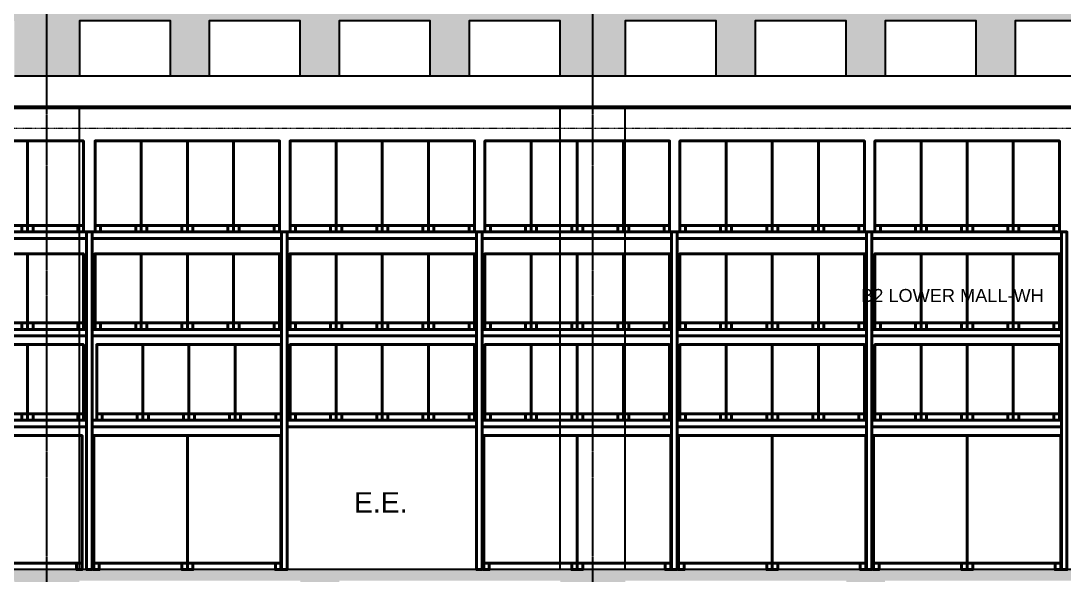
# Model space of a CAD drawing. Header units: centimetres. Extents: x -678439 to 71514, y -426864 to 8594.
# Drawn here: x 46830 to 48435, y 4032 to 4885 of the extents above; entities that cross this region are included whole.
import ezdxf

# ---------------------------------------------------------------- set-up
doc = ezdxf.new("R2010")
doc.units = ezdxf.units.CM
doc.header["$LTSCALE"] = 0.01
doc.header["$MEASUREMENT"] = 0
for name, pattern in [('$0$CENTER', [50.8, 31.75, -6.35, 6.35, -6.35]), ('HIDDEN', [9.525, 6.35, -3.175]), ('K5LT_AXLED', [19.5, 15, -1.5, 1.5, -1.5])]:
    doc.linetypes.add(name, pattern=pattern)
doc.layers.get('0').update_dxf_attribs({"lineweight": 0})
for name, color, linetype in [('$0$V-0_Axis', 8, '$0$CENTER'), ('AR-02', 152, 'Continuous'), ('METAL', 122, 'Continuous'), ('V-0_Elevation_015', 103, 'Continuous'), ('V-0_Hatch_Concrete', 252, 'Continuous'), ('V-0_Text_Tr', 7, 'Continuous'), ('V-2_Column', 160, 'Continuous'), ('V-3_Ceiling_Suspended', 202, 'Continuous')]:
    doc.layers.add(name, color=color, linetype=linetype)
doc.layers.add('AR-HIDDEN', color=9, linetype='HIDDEN', lineweight=18)
doc.layers.add('RACKING', color=157, linetype='Continuous', lineweight=40)
doc.styles.add('VIVA_100', font='arial.ttf', dxfattribs={"height": 20})

# ---------------------------------------------------------------- blocks, each defined once
blk = doc.blocks.new('RAFF')
at = {"layer": 'RACKING', "color": 7, "ltscale": 0.3}
for points in [[(-26.955, 0.1), (-25.995, 0.1), (-25.995, 1.4), (-26.955, 1.4)], [(-25.995, 0.1), (-25.135, 0.1), (-25.135, 1.4), (-25.995, 1.4)], [(-24.245, 0.1), (-24.955, 0.1), (-24.955, 1.4), (-24.245, 1.4)], [(-23.535, 0.1), (-24.245, 0.1), (-24.245, 1.4), (-23.535, 1.4)], [(-22.825, 0.1), (-23.535, 0.1), (-23.535, 1.4), (-22.825, 1.4)], [(-22.115, 0.1), (-22.825, 0.1), (-22.825, 1.4), (-22.115, 1.4)], [(-21.245, 0.1), (-21.955, 0.1), (-21.955, 1.4), (-21.245, 1.4)], [(-20.535, 0.1), (-21.245, 0.1), (-21.245, 1.4), (-20.535, 1.4)], [(-19.825, 0.1), (-20.535, 0.1), (-20.535, 1.4), (-19.825, 1.4)], [(-19.115, 0.1), (-19.825, 0.1), (-19.825, 1.4), (-19.115, 1.4)], [(-18.245, 0.1), (-18.955, 0.1), (-18.955, 1.4), (-18.245, 1.4)], [(-17.535, 0.1), (-18.245, 0.1), (-18.245, 1.4), (-17.535, 1.4)], [(-16.825, 0.1), (-17.535, 0.1), (-17.535, 1.4), (-16.825, 1.4)], [(-16.115, 0.1), (-16.825, 0.1), (-16.825, 1.4), (-16.115, 1.4)], [(-15.245, 0.1), (-15.955, 0.1), (-15.955, 1.4), (-15.245, 1.4)], [(-14.535, 0.1), (-15.245, 0.1), (-15.245, 1.4), (-14.535, 1.4)], [(-13.825, 0.1), (-14.535, 0.1), (-14.535, 1.4), (-13.825, 1.4)], [(-13.115, 0.1), (-13.825, 0.1), (-13.825, 1.4), (-13.115, 1.4)], [(-12.245, 0.1), (-12.955, 0.1), (-12.955, 1.4), (-12.245, 1.4)], [(-11.535, 0.1), (-12.245, 0.1), (-12.245, 1.4), (-11.535, 1.4)], [(-10.825, 0.1), (-11.535, 0.1), (-11.535, 1.4), (-10.825, 1.4)], [(-10.115, 0.1), (-10.825, 0.1), (-10.825, 1.4), (-10.115, 1.4)], [(-25.995, 0.1), (-26.08, 0.1), (-26.08, 0), (-25.995, 0)], [(-25.91, 0.1), (-25.995, 0.1), (-25.995, 0), (-25.91, 0)], [(-25.135, 0.1), (-25.22, 0.1), (-25.22, 0), (-25.135, 0)], [(-25.135, 0.1), (-25.22, 0.1), (-25.22, 0), (-25.135, 0)], [(-24.955, 0.1), (-24.87, 0.1), (-24.87, 0), (-24.955, 0)], [(-24.33, 0.1), (-24.245, 0.1), (-24.245, 0), (-24.33, 0)], [(-24.245, 0.1), (-24.16, 0.1), (-24.16, 0), (-24.245, 0)], [(-23.62, 0.1), (-23.535, 0.1), (-23.535, 0), (-23.62, 0)], [(-23.535, 0.1), (-23.45, 0.1), (-23.45, 0), (-23.535, 0)], [(-22.91, 0.1), (-22.825, 0.1), (-22.825, 0), (-22.91, 0)], [(-22.825, 0.1), (-22.74, 0.1), (-22.74, 0), (-22.825, 0)], [(-22.2, 0.1), (-22.115, 0.1), (-22.115, 0), (-22.2, 0)], [(-21.955, 0.1), (-21.87, 0.1), (-21.87, 0), (-21.955, 0)], [(-21.33, 0.1), (-21.245, 0.1), (-21.245, 0), (-21.33, 0)], [(-21.245, 0.1), (-21.16, 0.1), (-21.16, 0), (-21.245, 0)], [(-20.62, 0.1), (-20.535, 0.1), (-20.535, 0), (-20.62, 0)], [(-20.535, 0.1), (-20.45, 0.1), (-20.45, 0), (-20.535, 0)], [(-19.91, 0.1), (-19.825, 0.1), (-19.825, 0), (-19.91, 0)], [(-19.825, 0.1), (-19.74, 0.1), (-19.74, 0), (-19.825, 0)], [(-19.2, 0.1), (-19.115, 0.1), (-19.115, 0), (-19.2, 0)], [(-18.955, 0.1), (-18.87, 0.1), (-18.87, 0), (-18.955, 0)], [(-18.33, 0.1), (-18.245, 0.1), (-18.245, 0), (-18.33, 0)], [(-18.245, 0.1), (-18.16, 0.1), (-18.16, 0), (-18.245, 0)], [(-17.62, 0.1), (-17.535, 0.1), (-17.535, 0), (-17.62, 0)], [(-17.535, 0.1), (-17.45, 0.1), (-17.45, 0), (-17.535, 0)], [(-16.91, 0.1), (-16.825, 0.1), (-16.825, 0), (-16.91, 0)], [(-16.825, 0.1), (-16.74, 0.1), (-16.74, 0), (-16.825, 0)], [(-16.2, 0.1), (-16.115, 0.1), (-16.115, 0), (-16.2, 0)], [(-15.955, 0.1), (-15.87, 0.1), (-15.87, 0), (-15.955, 0)], [(-15.33, 0.1), (-15.245, 0.1), (-15.245, 0), (-15.33, 0)], [(-15.245, 0.1), (-15.16, 0.1), (-15.16, 0), (-15.245, 0)], [(-14.62, 0.1), (-14.535, 0.1), (-14.535, 0), (-14.62, 0)], [(-14.535, 0.1), (-14.45, 0.1), (-14.45, 0), (-14.535, 0)], [(-13.91, 0.1), (-13.825, 0.1), (-13.825, 0), (-13.91, 0)], [(-13.825, 0.1), (-13.74, 0.1), (-13.74, 0), (-13.825, 0)], [(-13.2, 0.1), (-13.115, 0.1), (-13.115, 0), (-13.2, 0)], [(-12.955, 0.1), (-12.87, 0.1), (-12.87, 0), (-12.955, 0)], [(-12.33, 0.1), (-12.245, 0.1), (-12.245, 0), (-12.33, 0)], [(-12.245, 0.1), (-12.16, 0.1), (-12.16, 0), (-12.245, 0)], [(-11.62, 0.1), (-11.535, 0.1), (-11.535, 0), (-11.62, 0)], [(-11.535, 0.1), (-11.45, 0.1), (-11.45, 0), (-11.535, 0)], [(-10.91, 0.1), (-10.825, 0.1), (-10.825, 0), (-10.91, 0)], [(-10.825, 0.1), (-10.74, 0.1), (-10.74, 0), (-10.825, 0)], [(-10.2, 0.1), (-10.115, 0.1), (-10.115, 0), (-10.2, 0)], [(-26.955, -1.4), (-25.995, -1.4), (-25.995, -0.336), (-26.955, -0.336)], [(-25.995, -1.4), (-25.135, -1.4), (-25.135, -0.336), (-25.995, -0.336)], [(-24.955, -1.4), (-24.245, -1.4), (-24.245, -0.336), (-24.955, -0.336)], [(-24.245, -1.4), (-23.535, -1.4), (-23.535, -0.336), (-24.245, -0.336)], [(-23.535, -1.4), (-22.825, -1.4), (-22.825, -0.336), (-23.535, -0.336)], [(-22.825, -1.4), (-22.115, -1.4), (-22.115, -0.336), (-22.825, -0.336)], [(-21.955, -1.4), (-21.245, -1.4), (-21.245, -0.336), (-21.955, -0.336)], [(-21.245, -1.4), (-20.535, -1.4), (-20.535, -0.336), (-21.245, -0.336)], [(-20.535, -1.4), (-19.825, -1.4), (-19.825, -0.336), (-20.535, -0.336)], [(-19.825, -1.4), (-19.115, -1.4), (-19.115, -0.336), (-19.825, -0.336)], [(-18.955, -1.4), (-18.245, -1.4), (-18.245, -0.336), (-18.955, -0.336)], [(-18.245, -1.4), (-17.535, -1.4), (-17.535, -0.336), (-18.245, -0.336)], [(-17.535, -1.4), (-16.825, -1.4), (-16.825, -0.336), (-17.535, -0.336)], [(-16.825, -1.4), (-16.115, -1.4), (-16.115, -0.336), (-16.825, -0.336)], [(-15.955, -1.4), (-15.245, -1.4), (-15.245, -0.336), (-15.955, -0.336)], [(-15.245, -1.4), (-14.535, -1.4), (-14.535, -0.336), (-15.245, -0.336)], [(-14.535, -1.4), (-13.825, -1.4), (-13.825, -0.336), (-14.535, -0.336)], [(-13.825, -1.4), (-13.115, -1.4), (-13.115, -0.336), (-13.825, -0.336)], [(-12.955, -1.4), (-12.245, -1.4), (-12.245, -0.336), (-12.955, -0.336)], [(-12.245, -1.4), (-11.535, -1.4), (-11.535, -0.336), (-12.245, -0.336)], [(-11.535, -1.4), (-10.825, -1.4), (-10.825, -0.336), (-11.535, -0.336)], [(-10.825, -1.4), (-10.115, -1.4), (-10.115, -0.336), (-10.825, -0.336)], [(-25.995, -1.4), (-26.08, -1.4), (-26.08, -1.5), (-25.995, -1.5)], [(-25.91, -1.4), (-25.995, -1.4), (-25.995, -1.5), (-25.91, -1.5)], [(-25.135, -1.4), (-25.22, -1.4), (-25.22, -1.5), (-25.135, -1.5)], [(-25.135, -1.4), (-25.22, -1.4), (-25.22, -1.5), (-25.135, -1.5)], [(-24.87, -1.4), (-24.955, -1.4), (-24.955, -1.5), (-24.87, -1.5)], [(-24.245, -1.4), (-24.33, -1.4), (-24.33, -1.5), (-24.245, -1.5)], [(-24.16, -1.4), (-24.245, -1.4), (-24.245, -1.5), (-24.16, -1.5)], [(-23.535, -1.4), (-23.62, -1.4), (-23.62, -1.5), (-23.535, -1.5)], [(-23.535, -1.4), (-23.62, -1.4), (-23.62, -1.5), (-23.535, -1.5)], [(-23.45, -1.4), (-23.535, -1.4), (-23.535, -1.5), (-23.45, -1.5)], [(-22.825, -1.4), (-22.91, -1.4), (-22.91, -1.5), (-22.825, -1.5)], [(-22.74, -1.4), (-22.825, -1.4), (-22.825, -1.5), (-22.74, -1.5)], [(-22.115, -1.4), (-22.2, -1.4), (-22.2, -1.5), (-22.115, -1.5)], [(-21.87, -1.4), (-21.955, -1.4), (-21.955, -1.5), (-21.87, -1.5)], [(-21.245, -1.4), (-21.33, -1.4), (-21.33, -1.5), (-21.245, -1.5)], [(-21.16, -1.4), (-21.245, -1.4), (-21.245, -1.5), (-21.16, -1.5)], [(-20.535, -1.4), (-20.62, -1.4), (-20.62, -1.5), (-20.535, -1.5)], [(-20.535, -1.4), (-20.62, -1.4), (-20.62, -1.5), (-20.535, -1.5)], [(-20.45, -1.4), (-20.535, -1.4), (-20.535, -1.5), (-20.45, -1.5)], [(-19.825, -1.4), (-19.91, -1.4), (-19.91, -1.5), (-19.825, -1.5)], [(-19.74, -1.4), (-19.825, -1.4), (-19.825, -1.5), (-19.74, -1.5)], [(-19.115, -1.4), (-19.2, -1.4), (-19.2, -1.5), (-19.115, -1.5)], [(-18.87, -1.4), (-18.955, -1.4), (-18.955, -1.5), (-18.87, -1.5)], [(-18.245, -1.4), (-18.33, -1.4), (-18.33, -1.5), (-18.245, -1.5)], [(-18.16, -1.4), (-18.245, -1.4), (-18.245, -1.5), (-18.16, -1.5)], [(-17.535, -1.4), (-17.62, -1.4), (-17.62, -1.5), (-17.535, -1.5)], [(-17.535, -1.4), (-17.62, -1.4), (-17.62, -1.5), (-17.535, -1.5)], [(-17.45, -1.4), (-17.535, -1.4), (-17.535, -1.5), (-17.45, -1.5)], [(-16.825, -1.4), (-16.91, -1.4), (-16.91, -1.5), (-16.825, -1.5)], [(-16.74, -1.4), (-16.825, -1.4), (-16.825, -1.5), (-16.74, -1.5)], [(-16.115, -1.4), (-16.2, -1.4), (-16.2, -1.5), (-16.115, -1.5)], [(-15.87, -1.4), (-15.955, -1.4), (-15.955, -1.5), (-15.87, -1.5)], [(-15.245, -1.4), (-15.33, -1.4), (-15.33, -1.5), (-15.245, -1.5)], [(-15.16, -1.4), (-15.245, -1.4), (-15.245, -1.5), (-15.16, -1.5)], [(-14.535, -1.4), (-14.62, -1.4), (-14.62, -1.5), (-14.535, -1.5)], [(-14.535, -1.4), (-14.62, -1.4), (-14.62, -1.5), (-14.535, -1.5)], [(-14.45, -1.4), (-14.535, -1.4), (-14.535, -1.5), (-14.45, -1.5)], [(-13.825, -1.4), (-13.91, -1.4), (-13.91, -1.5), (-13.825, -1.5)], [(-13.74, -1.4), (-13.825, -1.4), (-13.825, -1.5), (-13.74, -1.5)], [(-13.115, -1.4), (-13.2, -1.4), (-13.2, -1.5), (-13.115, -1.5)], [(-12.87, -1.4), (-12.955, -1.4), (-12.955, -1.5), (-12.87, -1.5)], [(-12.245, -1.4), (-12.33, -1.4), (-12.33, -1.5), (-12.245, -1.5)], [(-12.16, -1.4), (-12.245, -1.4), (-12.245, -1.5), (-12.16, -1.5)], [(-11.535, -1.4), (-11.62, -1.4), (-11.62, -1.5), (-11.535, -1.5)], [(-11.535, -1.4), (-11.62, -1.4), (-11.62, -1.5), (-11.535, -1.5)], [(-11.45, -1.4), (-11.535, -1.4), (-11.535, -1.5), (-11.45, -1.5)], [(-10.825, -1.4), (-10.91, -1.4), (-10.91, -1.5), (-10.825, -1.5)], [(-10.74, -1.4), (-10.825, -1.4), (-10.825, -1.5), (-10.74, -1.5)], [(-10.115, -1.4), (-10.2, -1.4), (-10.2, -1.5), (-10.115, -1.5)], [(-26.955, -2.8), (-25.995, -2.8), (-25.995, -1.736), (-26.955, -1.736)], [(-25.995, -2.8), (-25.135, -2.8), (-25.135, -1.736), (-25.995, -1.736)], [(-24.93, -2.8), (-24.22, -2.8), (-24.22, -1.736), (-24.93, -1.736)], [(-24.22, -2.8), (-23.51, -2.8), (-23.51, -1.736), (-24.22, -1.736)], [(-23.51, -2.8), (-22.8, -2.8), (-22.8, -1.736), (-23.51, -1.736)], [(-22.8, -2.8), (-22.09, -2.8), (-22.09, -1.736), (-22.8, -1.736)], [(-21.955, -2.8), (-21.245, -2.8), (-21.245, -1.736), (-21.955, -1.736)], [(-21.245, -2.8), (-20.535, -2.8), (-20.535, -1.736), (-21.245, -1.736)], [(-20.535, -2.8), (-19.825, -2.8), (-19.825, -1.736), (-20.535, -1.736)], [(-19.825, -2.8), (-19.115, -2.8), (-19.115, -1.736), (-19.825, -1.736)], [(-18.955, -2.8), (-18.245, -2.8), (-18.245, -1.736), (-18.955, -1.736)], [(-18.245, -2.8), (-17.535, -2.8), (-17.535, -1.736), (-18.245, -1.736)], [(-17.535, -2.8), (-16.825, -2.8), (-16.825, -1.736), (-17.535, -1.736)], [(-16.825, -2.8), (-16.115, -2.8), (-16.115, -1.736), (-16.825, -1.736)], [(-15.955, -2.8), (-15.245, -2.8), (-15.245, -1.736), (-15.955, -1.736)], [(-15.245, -2.8), (-14.535, -2.8), (-14.535, -1.736), (-15.245, -1.736)], [(-14.535, -2.8), (-13.825, -2.8), (-13.825, -1.736), (-14.535, -1.736)], [(-13.825, -2.8), (-13.115, -2.8), (-13.115, -1.736), (-13.825, -1.736)], [(-12.955, -2.8), (-12.245, -2.8), (-12.245, -1.736), (-12.955, -1.736)], [(-12.245, -2.8), (-11.535, -2.8), (-11.535, -1.736), (-12.245, -1.736)], [(-11.535, -2.8), (-10.825, -2.8), (-10.825, -1.736), (-11.535, -1.736)], [(-10.825, -2.8), (-10.115, -2.8), (-10.115, -1.736), (-10.825, -1.736)], [(-25.995, -2.8), (-26.08, -2.8), (-26.08, -2.9), (-25.995, -2.9)], [(-25.91, -2.8), (-25.995, -2.8), (-25.995, -2.9), (-25.91, -2.9)], [(-25.135, -2.8), (-25.22, -2.8), (-25.22, -2.9), (-25.135, -2.9)], [(-25.135, -2.8), (-25.22, -2.8), (-25.22, -2.9), (-25.135, -2.9)], [(-24.845, -2.8), (-24.93, -2.8), (-24.93, -2.9), (-24.845, -2.9)], [(-24.22, -2.8), (-24.305, -2.8), (-24.305, -2.9), (-24.22, -2.9)], [(-24.135, -2.8), (-24.22, -2.8), (-24.22, -2.9), (-24.135, -2.9)], [(-23.51, -2.8), (-23.595, -2.8), (-23.595, -2.9), (-23.51, -2.9)], [(-23.425, -2.8), (-23.51, -2.8), (-23.51, -2.9), (-23.425, -2.9)], [(-22.8, -2.8), (-22.885, -2.8), (-22.885, -2.9), (-22.8, -2.9)], [(-22.715, -2.8), (-22.8, -2.8), (-22.8, -2.9), (-22.715, -2.9)], [(-22.09, -2.8), (-22.175, -2.8), (-22.175, -2.9), (-22.09, -2.9)], [(-21.87, -2.8), (-21.955, -2.8), (-21.955, -2.9), (-21.87, -2.9)], [(-21.245, -2.8), (-21.33, -2.8), (-21.33, -2.9), (-21.245, -2.9)], [(-21.16, -2.8), (-21.245, -2.8), (-21.245, -2.9), (-21.16, -2.9)], [(-20.535, -2.8), (-20.62, -2.8), (-20.62, -2.9), (-20.535, -2.9)], [(-20.45, -2.8), (-20.535, -2.8), (-20.535, -2.9), (-20.45, -2.9)], [(-19.825, -2.8), (-19.91, -2.8), (-19.91, -2.9), (-19.825, -2.9)], [(-19.74, -2.8), (-19.825, -2.8), (-19.825, -2.9), (-19.74, -2.9)], [(-19.115, -2.8), (-19.2, -2.8), (-19.2, -2.9), (-19.115, -2.9)], [(-18.87, -2.8), (-18.955, -2.8), (-18.955, -2.9), (-18.87, -2.9)], [(-18.245, -2.8), (-18.33, -2.8), (-18.33, -2.9), (-18.245, -2.9)], [(-18.16, -2.8), (-18.245, -2.8), (-18.245, -2.9), (-18.16, -2.9)], [(-17.535, -2.8), (-17.62, -2.8), (-17.62, -2.9), (-17.535, -2.9)], [(-17.45, -2.8), (-17.535, -2.8), (-17.535, -2.9), (-17.45, -2.9)], [(-16.825, -2.8), (-16.91, -2.8), (-16.91, -2.9), (-16.825, -2.9)], [(-16.74, -2.8), (-16.825, -2.8), (-16.825, -2.9), (-16.74, -2.9)], [(-16.115, -2.8), (-16.2, -2.8), (-16.2, -2.9), (-16.115, -2.9)], [(-15.87, -2.8), (-15.955, -2.8), (-15.955, -2.9), (-15.87, -2.9)], [(-15.245, -2.8), (-15.33, -2.8), (-15.33, -2.9), (-15.245, -2.9)], [(-15.16, -2.8), (-15.245, -2.8), (-15.245, -2.9), (-15.16, -2.9)], [(-14.535, -2.8), (-14.62, -2.8), (-14.62, -2.9), (-14.535, -2.9)], [(-14.45, -2.8), (-14.535, -2.8), (-14.535, -2.9), (-14.45, -2.9)], [(-13.825, -2.8), (-13.91, -2.8), (-13.91, -2.9), (-13.825, -2.9)], [(-13.74, -2.8), (-13.825, -2.8), (-13.825, -2.9), (-13.74, -2.9)], [(-13.115, -2.8), (-13.2, -2.8), (-13.2, -2.9), (-13.115, -2.9)], [(-12.87, -2.8), (-12.955, -2.8), (-12.955, -2.9), (-12.87, -2.9)], [(-12.245, -2.8), (-12.33, -2.8), (-12.33, -2.9), (-12.245, -2.9)], [(-12.16, -2.8), (-12.245, -2.8), (-12.245, -2.9), (-12.16, -2.9)], [(-11.535, -2.8), (-11.62, -2.8), (-11.62, -2.9), (-11.535, -2.9)], [(-11.45, -2.8), (-11.535, -2.8), (-11.535, -2.9), (-11.45, -2.9)], [(-10.825, -2.8), (-10.91, -2.8), (-10.91, -2.9), (-10.825, -2.9)], [(-10.74, -2.8), (-10.825, -2.8), (-10.825, -2.9), (-10.74, -2.9)], [(-10.115, -2.8), (-10.2, -2.8), (-10.2, -2.9), (-10.115, -2.9)], [(-26.946, -5.1), (-25.156, -5.1), (-25.156, -3.136), (-26.946, -3.136)], [(-24.975, -5.1), (-23.535, -5.1), (-23.535, -3.136), (-24.975, -3.136)], [(-23.535, -5.1), (-22.096, -5.1), (-22.096, -3.136), (-23.535, -3.136)], [(-18.975, -5.1), (-17.535, -5.1), (-17.535, -3.136), (-18.975, -3.136)], [(-17.535, -5.1), (-16.096, -5.1), (-16.096, -3.136), (-17.535, -3.136)], [(-15.975, -5.1), (-14.535, -5.1), (-14.535, -3.136), (-15.975, -3.136)], [(-14.535, -5.1), (-13.096, -5.1), (-13.096, -3.136), (-14.535, -3.136)], [(-12.975, -5.1), (-11.535, -5.1), (-11.535, -3.136), (-12.975, -3.136)], [(-11.535, -5.1), (-10.096, -5.1), (-10.096, -3.136), (-11.535, -3.136)], [(-25.156, -5.1), (-25.241, -5.1), (-25.241, -5.2), (-25.156, -5.2)], [(-24.89, -5.1), (-24.975, -5.1), (-24.975, -5.2), (-24.89, -5.2)], [(-23.535, -5.1), (-23.62, -5.1), (-23.62, -5.2), (-23.535, -5.2)], [(-23.45, -5.1), (-23.535, -5.1), (-23.535, -5.2), (-23.45, -5.2)], [(-22.096, -5.1), (-22.181, -5.1), (-22.181, -5.2), (-22.096, -5.2)], [(-18.89, -5.1), (-18.975, -5.1), (-18.975, -5.2), (-18.89, -5.2)], [(-17.535, -5.1), (-17.62, -5.1), (-17.62, -5.2), (-17.535, -5.2)], [(-17.45, -5.1), (-17.535, -5.1), (-17.535, -5.2), (-17.45, -5.2)], [(-16.096, -5.1), (-16.181, -5.1), (-16.181, -5.2), (-16.096, -5.2)], [(-15.89, -5.1), (-15.975, -5.1), (-15.975, -5.2), (-15.89, -5.2)], [(-14.535, -5.1), (-14.62, -5.1), (-14.62, -5.2), (-14.535, -5.2)], [(-14.45, -5.1), (-14.535, -5.1), (-14.535, -5.2), (-14.45, -5.2)], [(-13.096, -5.1), (-13.181, -5.1), (-13.181, -5.2), (-13.096, -5.2)], [(-12.89, -5.1), (-12.975, -5.1), (-12.975, -5.2), (-12.89, -5.2)], [(-11.535, -5.1), (-11.62, -5.1), (-11.62, -5.2), (-11.535, -5.2)], [(-11.45, -5.1), (-11.535, -5.1), (-11.535, -5.2), (-11.45, -5.2)], [(-10.096, -5.1), (-10.181, -5.1), (-10.181, -5.2), (-10.096, -5.2)]]:
    blk.add_lwpolyline(points, close=True, dxfattribs=at)
at = {"layer": 'RACKING', "ltscale": 0.3}
for points in [[(-27, 0), (-25.085, 0), (-25.085, -0.1), (-27, -0.1)], [(-25.085, 0), (-25, 0), (-25, -5.2), (-25.085, -5.2)], [(-25, 0), (-22.085, 0), (-22.085, -0.1), (-25, -0.1)], [(-22.085, 0), (-22, 0), (-22, -5.2), (-22.085, -5.2)], [(-22, 0), (-19.085, 0), (-19.085, -0.1), (-22, -0.1)], [(-19.085, 0), (-19, 0), (-19, -5.2), (-19.085, -5.2)], [(-19, 0), (-16.085, 0), (-16.085, -0.1), (-19, -0.1)], [(-16.085, 0), (-16, 0), (-16, -5.2), (-16.085, -5.2)], [(-16, 0), (-13.085, 0), (-13.085, -0.1), (-16, -0.1)], [(-13.085, 0), (-13, 0), (-13, -5.2), (-13.085, -5.2)], [(-13, 0), (-10.085, 0), (-10.085, -0.1), (-13, -0.1)], [(-10.085, 0), (-10, 0), (-10, -5.2), (-10.085, -5.2)], [(-27, -1.5), (-25.085, -1.5), (-25.085, -1.6), (-27, -1.6)], [(-25, -1.5), (-22.085, -1.5), (-22.085, -1.6), (-25, -1.6)], [(-22, -1.5), (-19.085, -1.5), (-19.085, -1.6), (-22, -1.6)], [(-19, -1.5), (-16.085, -1.5), (-16.085, -1.6), (-19, -1.6)], [(-16, -1.5), (-13.085, -1.5), (-13.085, -1.6), (-16, -1.6)], [(-13, -1.5), (-10.085, -1.5), (-10.085, -1.6), (-13, -1.6)], [(-27, -2.9), (-25.085, -2.9), (-25.085, -3), (-27, -3)], [(-25, -2.9), (-22.085, -2.9), (-22.085, -3), (-25, -3)], [(-22, -2.9), (-19.085, -2.9), (-19.085, -3), (-22, -3)], [(-19, -2.9), (-16.085, -2.9), (-16.085, -3), (-19, -3)], [(-16, -2.9), (-13.085, -2.9), (-13.085, -3), (-16, -3)], [(-13, -2.9), (-10.085, -2.9), (-10.085, -3), (-13, -3)]]:
    blk.add_lwpolyline(points, close=True, dxfattribs=at)

msp = doc.modelspace()

# ---------------------------------------------------------------- hatches: boundary and pattern name
at = {"layer": 'V-0_Hatch_Concrete', "transparency": 33554534}
h = msp.add_hatch(color=256, dxfattribs=at)
h.dxf.hatch_style = 1
h.paths.add_polyline_path([(41789.7, 4850), (41879.7, 4850), (41879.7, 4885), (42019.7, 4885), (42019.7, 4830), (42079.7, 4830), (42079.7, 4885), (42219.7, 4885), (42219.7, 4800), (42279.7, 4800), (42279.7, 4885), (42419.7, 4885), (42419.7, 4800), (42479.7, 4800), (42479.7, 4885), (42619.7, 4885), (42619.7, 4800), (42719.7, 4800), (42719.7, 4885), (42859.7, 4885), (42859.7, 4800), (42919.7, 4800), (42919.7, 4885), (43059.7, 4885), (43059.7, 4800), (43119.7, 4800), (43119.7, 4885), (43259.7, 4885), (43259.7, 4800), (43319.7, 4800), (43319.7, 4885), (43459.7, 4885), (43459.7, 4800), (43559.7, 4800), (43559.7, 4885), (43699.7, 4885), (43699.7, 4800), (43759.7, 4800), (43759.7, 4885), (43899.7, 4885), (43899.7, 4800), (43959.7, 4800), (43959.7, 4885), (44099.7, 4885), (44099.7, 4800), (44159.7, 4800), (44159.7, 4885), (44299.7, 4885), (44299.7, 4800), (44399.7, 4800), (44399.7, 4885), (44539.7, 4885), (44539.7, 4800), (44599.7, 4800), (44599.7, 4885), (44739.7, 4885), (44739.7, 4800), (44799.7, 4800), (44799.7, 4885), (44939.7, 4885), (44939.7, 4800), (44999.7, 4800), (44999.7, 4885), (45139.7, 4885), (45139.7, 4800), (45239.7, 4800), (45239.7, 4885), (45379.7, 4885), (45379.7, 4800), (45439.7, 4800), (45439.7, 4885), (45579.7, 4885), (45579.7, 4800), (45639.7, 4800), (45639.7, 4885), (45779.7, 4885), (45779.7, 4800), (45839.7, 4800), (45839.7, 4885), (45979.7, 4885), (45979.7, 4800), (46079.7, 4800), (46079.7, 4885), (46219.7, 4885), (46219.7, 4800), (46279.7, 4800), (46279.7, 4885), (46419.7, 4885), (46419.7, 4800), (46479.7, 4800), (46479.7, 4885), (46619.7, 4885), (46619.7, 4800), (46679.7, 4800), (46679.7, 4885), (46819.7, 4885), (46819.7, 4800), (46919.7, 4800), (46919.7, 4885), (47059.7, 4885), (47059.7, 4800), (47119.7, 4800), (47119.7, 4885), (47259.7, 4885), (47259.7, 4800), (47319.7, 4800), (47319.7, 4885), (47459.7, 4885), (47459.7, 4800), (47519.7, 4800), (47519.7, 4885), (47659.7, 4885), (47659.7, 4800), (47759.7, 4800), (47759.7, 4885), (47899.7, 4885), (47899.7, 4800), (47959.7, 4800), (47959.7, 4885), (48099.7, 4885), (48099.7, 4800), (48159.7, 4800), (48159.7, 4885), (48299.7, 4885), (48299.7, 4800), (48359.7, 4800), (48359.7, 4885), (48499.7, 4885), (48499.7, 4800), (48599.7, 4800), (48599.7, 4885), (48739.7, 4885), (48739.7, 4800), (48799.7, 4800), (48799.7, 4885), (48939.7, 4885), (48939.7, 4800), (48999.7, 4800), (48999.7, 4885), (49139.7, 4885), (49139.7, 4800), (49199.7, 4800), (49199.7, 4885), (49339.7, 4885), (49339.7, 4835), (49439.7, 4835), (49439.7, 4870), (49869.7, 4870), (49869.7, 4835), (49929.7, 4835), (49929.7, 4885), (49439.7, 4885), (49439.7, 4900), (41369.7, 4900), (41369.7, 4850), (41469.7, 4850), (41469.7, 4885), (41578.7, 4885), (41578.7, 4850), (41628.7, 4850), (41628.7, 4885), (41789.7, 4885)], flags=17)
h.paths.add_polyline_path([(41789.7, 4850), (41879.7, 4850)], flags=0)
h.paths.add_polyline_path([(41879.7, 4850), (41789.7, 4850), (41789.7, 4885), (41628.7, 4885), (41628.7, 4850), (41578.7, 4850), (41578.7, 4885), (41469.7, 4885), (41469.7, 4850), (41369.7, 4850), (41369.7, 4900), (49439.7, 4900), (49439.7, 4885), (49929.7, 4885), (49929.7, 4835), (49869.7, 4835), (49869.7, 4870), (49439.7, 4870), (49439.7, 4835), (49339.7, 4835), (49339.7, 4885), (49199.7, 4885), (49199.7, 4800), (49139.7, 4800), (49139.7, 4885), (48999.7, 4885), (48999.7, 4800), (48939.7, 4800), (48939.7, 4885), (48799.7, 4885), (48799.7, 4800), (48739.7, 4800), (48739.7, 4885), (48599.7, 4885), (48599.7, 4800), (48499.7, 4800), (48499.7, 4885), (48359.7, 4885), (48359.7, 4800), (48299.7, 4800), (48299.7, 4885), (48159.7, 4885), (48159.7, 4800), (48099.7, 4800), (48099.7, 4885), (47959.7, 4885), (47959.7, 4800), (47899.7, 4800), (47899.7, 4885), (47759.7, 4885), (47759.7, 4800), (47659.7, 4800), (47659.7, 4885), (47519.7, 4885), (47519.7, 4800), (47459.7, 4800), (47459.7, 4885), (47319.7, 4885), (47319.7, 4800), (47259.7, 4800), (47259.7, 4885), (47119.7, 4885), (47119.7, 4800), (47059.7, 4800), (47059.7, 4885), (46919.7, 4885), (46919.7, 4800), (46819.7, 4800), (46819.7, 4885), (46679.7, 4885), (46679.7, 4800), (46619.7, 4800), (46619.7, 4885), (46479.7, 4885), (46479.7, 4800), (46419.7, 4800), (46419.7, 4885), (46279.7, 4885), (46279.7, 4800), (46219.7, 4800), (46219.7, 4885), (46079.7, 4885), (46079.7, 4800), (45979.7, 4800), (45979.7, 4885), (45839.7, 4885), (45839.7, 4800), (45779.7, 4800), (45779.7, 4885), (45639.7, 4885), (45639.7, 4800), (45579.7, 4800), (45579.7, 4885), (45439.7, 4885), (45439.7, 4800), (45379.7, 4800), (45379.7, 4885), (45239.7, 4885), (45239.7, 4800), (45139.7, 4800), (45139.7, 4885), (44999.7, 4885), (44999.7, 4800), (44939.7, 4800), (44939.7, 4885), (44799.7, 4885), (44799.7, 4800), (44739.7, 4800), (44739.7, 4885), (44599.7, 4885), (44599.7, 4800), (44539.7, 4800), (44539.7, 4885), (44399.7, 4885), (44399.7, 4800), (44299.7, 4800), (44299.7, 4885), (44159.7, 4885), (44159.7, 4800), (44099.7, 4800), (44099.7, 4885), (43959.7, 4885), (43959.7, 4800), (43899.7, 4800), (43899.7, 4885), (43759.7, 4885), (43759.7, 4800), (43699.7, 4800), (43699.7, 4885), (43559.7, 4885), (43559.7, 4800), (43459.7, 4800), (43459.7, 4885), (43319.7, 4885), (43319.7, 4800), (43259.7, 4800), (43259.7, 4885), (43119.7, 4885), (43119.7, 4800), (43059.7, 4800), (43059.7, 4885), (42919.7, 4885), (42919.7, 4800), (42859.7, 4800), (42859.7, 4885), (42719.7, 4885), (42719.7, 4800), (42619.7, 4800), (42619.7, 4885), (42479.7, 4885), (42479.7, 4800), (42419.7, 4800), (42419.7, 4885), (42279.7, 4885), (42279.7, 4800), (42219.7, 4800), (42219.7, 4885), (42079.7, 4885), (42079.7, 4830), (42019.7, 4830), (42019.7, 4885), (41879.7, 4885)], flags=17)
h = msp.add_hatch(color=256, dxfattribs=at)
h.dxf.hatch_style = 1
h.paths.add_polyline_path([(46679.7, 4885), (46819.7, 4885), (46819.7, 4800), (46919.7, 4800), (46919.7, 4885), (47059.7, 4885), (47059.7, 4800), (47119.7, 4800), (47119.7, 4885), (47259.7, 4885), (47259.7, 4800), (47319.7, 4800), (47319.7, 4885), (47459.7, 4885), (47459.7, 4800), (47519.7, 4800), (47519.7, 4885), (47659.7, 4885), (47659.7, 4800), (47759.7, 4800), (47759.7, 4885), (47899.7, 4885), (47899.7, 4800), (47959.7, 4800), (47959.7, 4885), (48099.7, 4885), (48099.7, 4800), (48159.7, 4800), (48159.7, 4885), (48299.7, 4885), (48299.7, 4800), (48359.7, 4800), (48359.7, 4885), (48499.7, 4885), (48499.7, 4800), (48599.7, 4800), (48599.7, 4885), (48739.7, 4885), (48739.7, 4800), (48799.7, 4800), (48799.7, 4885), (48939.7, 4885), (48939.7, 4800), (48999.7, 4800), (48999.7, 4885), (49139.7, 4885), (49139.7, 4800), (49199.7, 4800), (49199.7, 4885), (49339.7, 4885), (49339.7, 4835), (49439.7, 4835), (49439.7, 4870), (49869.7, 4870), (49869.7, 4835), (49929.7, 4835), (49929.7, 4885), (49439.7, 4885), (49439.7, 4900), (41369.7, 4900), (41369.7, 4850), (41469.7, 4850), (41469.7, 4885), (41578.7, 4885), (41578.7, 4850), (41628.7, 4850), (41628.7, 4885), (41789.7, 4885), (41789.7, 4850), (41879.7, 4850), (41879.7, 4885), (42019.7, 4885), (42019.7, 4830), (42079.7, 4830), (42079.7, 4885), (42219.7, 4885), (42219.7, 4800), (42279.7, 4800), (42279.7, 4885), (42419.7, 4885), (42419.7, 4800), (42479.7, 4800), (42479.7, 4885), (42619.7, 4885), (42619.7, 4800), (42719.7, 4800), (42719.7, 4885), (42859.7, 4885), (42859.7, 4800), (42919.7, 4800), (42919.7, 4885), (43059.7, 4885), (43059.7, 4800), (43119.7, 4800), (43119.7, 4885), (43259.7, 4885), (43259.7, 4800), (43319.7, 4800), (43319.7, 4885), (43459.7, 4885), (43459.7, 4800), (43559.7, 4800), (43559.7, 4885), (43699.7, 4885), (43699.7, 4800), (43759.7, 4800), (43759.7, 4885), (43899.7, 4885), (43899.7, 4800), (43959.7, 4800), (43959.7, 4885), (44099.7, 4885), (44099.7, 4800), (44159.7, 4800), (44159.7, 4885), (44299.7, 4885), (44299.7, 4800), (44399.7, 4800), (44399.7, 4885), (44539.7, 4885), (44539.7, 4800), (44599.7, 4800), (44599.7, 4885), (44739.7, 4885), (44739.7, 4800), (44799.7, 4800), (44799.7, 4885), (44939.7, 4885), (44939.7, 4800), (44999.7, 4800), (44999.7, 4885), (45139.7, 4885), (45139.7, 4800), (45239.7, 4800), (45239.7, 4885), (45379.7, 4885), (45379.7, 4800), (45439.7, 4800), (45439.7, 4885), (45579.7, 4885), (45579.7, 4800), (45639.7, 4800), (45639.7, 4885), (45779.7, 4885), (45779.7, 4800), (45839.7, 4800), (45839.7, 4885), (45979.7, 4885), (45979.7, 4800), (46079.7, 4800), (46079.7, 4885), (46219.7, 4885), (46219.7, 4800), (46279.7, 4800), (46279.7, 4885), (46419.7, 4885), (46419.7, 4800), (46479.7, 4800), (46479.7, 4885), (46619.7, 4885), (46619.7, 4800), (46679.7, 4800)])
h = msp.add_hatch(color=256, dxfattribs=at)
h.dxf.hatch_style = 1
h.paths.add_polyline_path([(48599.7, 4023), (48939.7, 4023), (48939.7, 3970), (48999.7, 3970), (48999.7, 4023), (49339.7, 4023), (49339.7, 3990), (49439.7, 3990), (49439.7, 4023), (49779.7, 4023), (49779.7, 3970), (49839.7, 3970), (49839.7, 4023), (49929.7, 4023), (49929.7, 4040), (41219.3, 4040), (41219.3, 4015), (41369.7, 4015), (41369.7, 3970), (41469.7, 3970), (41469.7, 4023), (41779.7, 4023), (41779.7, 3970), (41879.7, 3970), (41879.7, 4023), (42219.7, 4023), (42219.7, 3970), (42279.7, 3970), (42279.7, 4023), (42619.7, 4023), (42619.7, 3970), (42719.7, 3970), (42719.7, 4023), (43059.7, 4023), (43059.7, 3970), (43119.7, 3970), (43119.7, 4023), (43459.7, 4023), (43459.7, 3970), (43559.7, 3970), (43559.7, 4023), (43899.7, 4023), (43899.7, 3970), (43959.7, 3970), (43959.7, 4023), (44299.7, 4023), (44299.7, 3970), (44399.7, 3970), (44399.7, 4023), (44739.7, 4023), (44739.7, 3970), (44799.7, 3970), (44799.7, 4023), (45139.7, 4023), (45139.7, 3970), (45239.7, 3970), (45239.7, 4023), (45579.7, 4023), (45579.7, 3970), (45639.7, 3970), (45639.7, 4023), (45979.7, 4023), (45979.7, 3970), (46079.7, 3970), (46079.7, 4023), (46419.7, 4023), (46419.7, 3970), (46479.7, 3970), (46479.7, 4023), (46819.7, 4023), (46819.7, 3970), (46919.7, 3970), (46919.7, 4023), (47259.7, 4023), (47259.7, 3970), (47319.7, 3970), (47319.7, 4023), (47659.7, 4023), (47659.7, 3970), (47759.7, 3970), (47759.7, 4023), (48099.7, 4023), (48099.7, 3970), (48159.7, 3970), (48159.7, 4023), (48499.7, 4023), (48499.7, 3970), (48599.7, 3970)])
h.paths.add_polyline_path([(48599.7, 3703), (49339.7, 3703), (49339.7, 3670), (49439.7, 3670), (49439.7, 3703), (49869.7, 3703), (49869.7, 3670), (49929.7, 3670), (49929.7, 3720), (41219.3, 3720), (41219.3, 3703), (41359.7, 3703), (41359.7, 3670), (41469.7, 3670), (41469.7, 3703), (41779.7, 3703), (41779.7, 3670), (41879.7, 3670), (41879.7, 3703), (42619.7, 3703), (42619.7, 3670), (42719.7, 3670), (42719.7, 3703), (43459.7, 3703), (43459.7, 3670), (43559.7, 3670), (43559.7, 3703), (44299.7, 3703), (44299.7, 3670), (44399.7, 3670), (44399.7, 3703), (45139.7, 3703), (45139.7, 3670), (45239.7, 3670), (45239.7, 3703), (45979.7, 3703), (45979.7, 3670), (46079.7, 3670), (46079.7, 3703), (46819.7, 3703), (46819.7, 3670), (46919.7, 3670), (46919.7, 3703), (47659.7, 3703), (47659.7, 3670), (47759.7, 3670), (47759.7, 3703), (48499.7, 3703), (48499.7, 3670), (48599.7, 3670)])
h.paths.add_polyline_path([(48599.7, 3383), (49339.7, 3383), (49339.7, 3350), (49439.7, 3350), (49439.7, 3383), (49869.7, 3383), (49869.7, 3350), (49929.7, 3350), (49929.7, 3400), (41219.3, 3400), (41219.3, 3383), (41359.7, 3383), (41359.7, 3350), (41459.7, 3350), (41459.7, 3383), (41779.7, 3383), (41779.7, 3350), (41879.7, 3350), (41879.7, 3383), (42619.7, 3383), (42619.7, 3350), (42719.7, 3350), (42719.7, 3383), (43459.7, 3383), (43459.7, 3350), (43559.7, 3350), (43559.7, 3383), (44299.7, 3383), (44299.7, 3350), (44399.7, 3350), (44399.7, 3383), (45139.7, 3383), (45139.7, 3350), (45239.7, 3350), (45239.7, 3383), (45979.7, 3383), (45979.7, 3350), (46079.7, 3350), (46079.7, 3383), (46819.7, 3383), (46819.7, 3350), (46919.7, 3350), (46919.7, 3383), (47659.7, 3383), (47659.7, 3350), (47759.7, 3350), (47759.7, 3383), (48499.7, 3383), (48499.7, 3350), (48599.7, 3350)])
h.paths.add_polyline_path([(48599.7, 3063), (49339.7, 3063), (49339.7, 3030), (49439.7, 3030), (49439.7, 3063), (49869.7, 3063), (49869.7, 3030), (49929.7, 3030), (49929.7, 3080), (41219.3, 3080), (41219.3, 3063), (41359.7, 3063), (41359.7, 3030), (41459.7, 3030), (41459.7, 3063), (41779.7, 3063), (41779.7, 3030), (41879.7, 3030), (41879.7, 3063), (42619.7, 3063), (42619.7, 3030), (42719.7, 3030), (42719.7, 3063), (43459.7, 3063), (43459.7, 3030), (43559.7, 3030), (43559.7, 3063), (44299.7, 3063), (44299.7, 3030), (44399.7, 3030), (44399.7, 3063), (45139.7, 3063), (45139.7, 3030), (45239.7, 3030), (45239.7, 3063), (45979.7, 3063), (45979.7, 3030), (46079.7, 3030), (46079.7, 3063), (46819.7, 3063), (46819.7, 3030), (46919.7, 3030), (46919.7, 3063), (47659.7, 3063), (47659.7, 3030), (47759.7, 3030), (47759.7, 3063), (48499.7, 3063), (48499.7, 3030), (48599.7, 3030)])
h.paths.add_polyline_path([(48599.7, 2743), (49339.7, 2743), (49339.7, 2710), (49439.7, 2710), (49439.7, 2743), (49869.7, 2743), (49869.7, 2710), (49929.7, 2710), (49929.7, 2760), (41219.3, 2760), (41219.3, 2743), (41359.7, 2743), (41359.7, 2710), (41459.7, 2710), (41459.7, 2743), (41779.7, 2743), (41779.7, 2710), (41879.7, 2710), (41879.7, 2743), (42619.7, 2743), (42619.7, 2710), (42719.7, 2710), (42719.7, 2743), (43459.7, 2743), (43459.7, 2710), (43559.7, 2710), (43559.7, 2743), (44299.7, 2743), (44299.7, 2710), (44399.7, 2710), (44399.7, 2743), (45139.7, 2743), (45139.7, 2710), (45239.7, 2710), (45239.7, 2743), (45979.7, 2743), (45979.7, 2710), (46079.7, 2710), (46079.7, 2743), (46819.7, 2743), (46819.7, 2710), (46919.7, 2710), (46919.7, 2743), (47659.7, 2743), (47659.7, 2710), (47759.7, 2710), (47759.7, 2743), (48499.7, 2743), (48499.7, 2710), (48599.7, 2710)])
h.paths.add_polyline_path([(48599.7, 2423), (49339.7, 2423), (49339.7, 2390), (49439.7, 2390), (49439.7, 2423), (49869.7, 2423), (49869.7, 2390), (49929.7, 2390), (49929.7, 2440), (41219.3, 2440), (41219.3, 2423), (41359.7, 2423), (41359.7, 2390), (41459.7, 2390), (41459.7, 2423), (41779.7, 2423), (41779.7, 2390), (41879.7, 2390), (41879.7, 2423), (42619.7, 2423), (42619.7, 2390), (42719.7, 2390), (42719.7, 2423), (43459.7, 2423), (43459.7, 2390), (43559.7, 2390), (43559.7, 2423), (44299.7, 2423), (44299.7, 2390), (44399.7, 2390), (44399.7, 2423), (45139.7, 2423), (45139.7, 2390), (45239.7, 2390), (45239.7, 2423), (45979.7, 2423), (45979.7, 2390), (46079.7, 2390), (46079.7, 2423), (46819.7, 2423), (46819.7, 2390), (46919.7, 2390), (46919.7, 2423), (47659.7, 2423), (47659.7, 2390), (47759.7, 2390), (47759.7, 2423), (48499.7, 2423), (48499.7, 2390), (48599.7, 2390)])

# ---------------------------------------------------------------- linework, layer by layer
at = {"layer": '$0$V-0_Axis'}
for p, q in [((46869.7, 1440), (46869.7, 8296.2)), ((47709.7, 1440), (47709.7, 8296.2))]:
    msp.add_line(p, q, dxfattribs=at)
at = {"layer": 'AR-02'}
msp.add_line((49651.7, 4753.2), (43865.7, 4753.2), dxfattribs=at)
at = {"layer": 'AR-HIDDEN', "color": 1, "linetype": 'K5LT_AXLED', "transparency": 33554687}
msp.add_lwpolyline([(43865.7, 4720), (49651.7, 4720)], dxfattribs=at)
at = {"layer": 'METAL'}
for points in [[(46865.7, 4753.2), (46865.7, 4751.2), (46869.7, 4751.2), (46869.7, 4753.2)], [(46865.7, 4753.2), (46865.7, 4751.2), (46869.7, 4751.2), (46869.7, 4753.2)], [(46866, 4752.9), (46866, 4751.5), (46869.4, 4751.5), (46869.4, 4752.9)], [(46866, 4752.9), (46866, 4751.5), (46869.4, 4751.5), (46869.4, 4752.9)], [(46925.7, 4753.2), (46925.7, 4751.2), (46929.7, 4751.2), (46929.7, 4753.2)], [(46925.7, 4753.2), (46925.7, 4751.2), (46929.7, 4751.2), (46929.7, 4753.2)], [(46926, 4752.9), (46926, 4751.5), (46929.4, 4751.5), (46929.4, 4752.9)], [(46926, 4752.9), (46926, 4751.5), (46929.4, 4751.5), (46929.4, 4752.9)], [(46985.7, 4753.2), (46985.7, 4751.2), (46989.7, 4751.2), (46989.7, 4753.2)], [(46985.7, 4753.2), (46985.7, 4751.2), (46989.7, 4751.2), (46989.7, 4753.2)], [(46986, 4752.9), (46986, 4751.5), (46989.4, 4751.5), (46989.4, 4752.9)], [(46986, 4752.9), (46986, 4751.5), (46989.4, 4751.5), (46989.4, 4752.9)], [(47045.7, 4753.2), (47045.7, 4751.2), (47049.7, 4751.2), (47049.7, 4753.2)], [(47045.7, 4753.2), (47045.7, 4751.2), (47049.7, 4751.2), (47049.7, 4753.2)], [(47046, 4752.9), (47046, 4751.5), (47049.4, 4751.5), (47049.4, 4752.9)], [(47046, 4752.9), (47046, 4751.5), (47049.4, 4751.5), (47049.4, 4752.9)], [(47105.7, 4753.2), (47105.7, 4751.2), (47109.7, 4751.2), (47109.7, 4753.2)], [(47105.7, 4753.2), (47105.7, 4751.2), (47109.7, 4751.2), (47109.7, 4753.2)], [(47106, 4752.9), (47106, 4751.5), (47109.4, 4751.5), (47109.4, 4752.9)], [(47106, 4752.9), (47106, 4751.5), (47109.4, 4751.5), (47109.4, 4752.9)], [(47165.7, 4753.2), (47165.7, 4751.2), (47169.7, 4751.2), (47169.7, 4753.2)], [(47165.7, 4753.2), (47165.7, 4751.2), (47169.7, 4751.2), (47169.7, 4753.2)], [(47166, 4752.9), (47166, 4751.5), (47169.4, 4751.5), (47169.4, 4752.9)], [(47166, 4752.9), (47166, 4751.5), (47169.4, 4751.5), (47169.4, 4752.9)], [(47225.7, 4753.2), (47225.7, 4751.2), (47229.7, 4751.2), (47229.7, 4753.2)], [(47225.7, 4753.2), (47225.7, 4751.2), (47229.7, 4751.2), (47229.7, 4753.2)], [(47226, 4752.9), (47226, 4751.5), (47229.4, 4751.5), (47229.4, 4752.9)], [(47226, 4752.9), (47226, 4751.5), (47229.4, 4751.5), (47229.4, 4752.9)], [(47285.7, 4753.2), (47285.7, 4751.2), (47289.7, 4751.2), (47289.7, 4753.2)], [(47285.7, 4753.2), (47285.7, 4751.2), (47289.7, 4751.2), (47289.7, 4753.2)], [(47286, 4752.9), (47286, 4751.5), (47289.4, 4751.5), (47289.4, 4752.9)], [(47286, 4752.9), (47286, 4751.5), (47289.4, 4751.5), (47289.4, 4752.9)], [(47345.7, 4753.2), (47345.7, 4751.2), (47349.7, 4751.2), (47349.7, 4753.2)], [(47345.7, 4753.2), (47345.7, 4751.2), (47349.7, 4751.2), (47349.7, 4753.2)], [(47346, 4752.9), (47346, 4751.5), (47349.4, 4751.5), (47349.4, 4752.9)], [(47346, 4752.9), (47346, 4751.5), (47349.4, 4751.5), (47349.4, 4752.9)], [(47405.7, 4753.2), (47405.7, 4751.2), (47409.7, 4751.2), (47409.7, 4753.2)], [(47405.7, 4753.2), (47405.7, 4751.2), (47409.7, 4751.2), (47409.7, 4753.2)], [(47406, 4752.9), (47406, 4751.5), (47409.4, 4751.5), (47409.4, 4752.9)], [(47406, 4752.9), (47406, 4751.5), (47409.4, 4751.5), (47409.4, 4752.9)], [(47465.7, 4753.2), (47465.7, 4751.2), (47469.7, 4751.2), (47469.7, 4753.2)], [(47465.7, 4753.2), (47465.7, 4751.2), (47469.7, 4751.2), (47469.7, 4753.2)], [(47466, 4752.9), (47466, 4751.5), (47469.4, 4751.5), (47469.4, 4752.9)], [(47466, 4752.9), (47466, 4751.5), (47469.4, 4751.5), (47469.4, 4752.9)], [(47525.7, 4753.2), (47525.7, 4751.2), (47529.7, 4751.2), (47529.7, 4753.2)], [(47525.7, 4753.2), (47525.7, 4751.2), (47529.7, 4751.2), (47529.7, 4753.2)], [(47526, 4752.9), (47526, 4751.5), (47529.4, 4751.5), (47529.4, 4752.9)], [(47526, 4752.9), (47526, 4751.5), (47529.4, 4751.5), (47529.4, 4752.9)], [(47585.7, 4753.2), (47585.7, 4751.2), (47589.7, 4751.2), (47589.7, 4753.2)], [(47585.7, 4753.2), (47585.7, 4751.2), (47589.7, 4751.2), (47589.7, 4753.2)], [(47586, 4752.9), (47586, 4751.5), (47589.4, 4751.5), (47589.4, 4752.9)], [(47586, 4752.9), (47586, 4751.5), (47589.4, 4751.5), (47589.4, 4752.9)], [(47645.7, 4753.2), (47645.7, 4751.2), (47649.7, 4751.2), (47649.7, 4753.2)], [(47645.7, 4753.2), (47645.7, 4751.2), (47649.7, 4751.2), (47649.7, 4753.2)], [(47646, 4752.9), (47646, 4751.5), (47649.4, 4751.5), (47649.4, 4752.9)], [(47646, 4752.9), (47646, 4751.5), (47649.4, 4751.5), (47649.4, 4752.9)], [(47705.7, 4753.2), (47705.7, 4751.2), (47709.7, 4751.2), (47709.7, 4753.2)], [(47705.7, 4753.2), (47705.7, 4751.2), (47709.7, 4751.2), (47709.7, 4753.2)], [(47706, 4752.9), (47706, 4751.5), (47709.4, 4751.5), (47709.4, 4752.9)], [(47706, 4752.9), (47706, 4751.5), (47709.4, 4751.5), (47709.4, 4752.9)], [(47765.7, 4753.2), (47765.7, 4751.2), (47769.7, 4751.2), (47769.7, 4753.2)], [(47765.7, 4753.2), (47765.7, 4751.2), (47769.7, 4751.2), (47769.7, 4753.2)], [(47766, 4752.9), (47766, 4751.5), (47769.4, 4751.5), (47769.4, 4752.9)], [(47766, 4752.9), (47766, 4751.5), (47769.4, 4751.5), (47769.4, 4752.9)], [(47825.7, 4753.2), (47825.7, 4751.2), (47829.7, 4751.2), (47829.7, 4753.2)], [(47825.7, 4753.2), (47825.7, 4751.2), (47829.7, 4751.2), (47829.7, 4753.2)], [(47826, 4752.9), (47826, 4751.5), (47829.4, 4751.5), (47829.4, 4752.9)], [(47826, 4752.9), (47826, 4751.5), (47829.4, 4751.5), (47829.4, 4752.9)], [(47885.7, 4753.2), (47885.7, 4751.2), (47889.7, 4751.2), (47889.7, 4753.2)], [(47885.7, 4753.2), (47885.7, 4751.2), (47889.7, 4751.2), (47889.7, 4753.2)], [(47886, 4752.9), (47886, 4751.5), (47889.4, 4751.5), (47889.4, 4752.9)], [(47886, 4752.9), (47886, 4751.5), (47889.4, 4751.5), (47889.4, 4752.9)], [(47945.7, 4753.2), (47945.7, 4751.2), (47949.7, 4751.2), (47949.7, 4753.2)], [(47945.7, 4753.2), (47945.7, 4751.2), (47949.7, 4751.2), (47949.7, 4753.2)], [(47946, 4752.9), (47946, 4751.5), (47949.4, 4751.5), (47949.4, 4752.9)], [(47946, 4752.9), (47946, 4751.5), (47949.4, 4751.5), (47949.4, 4752.9)], [(48005.7, 4753.2), (48005.7, 4751.2), (48009.7, 4751.2), (48009.7, 4753.2)], [(48005.7, 4753.2), (48005.7, 4751.2), (48009.7, 4751.2), (48009.7, 4753.2)], [(48006, 4752.9), (48006, 4751.5), (48009.4, 4751.5), (48009.4, 4752.9)], [(48006, 4752.9), (48006, 4751.5), (48009.4, 4751.5), (48009.4, 4752.9)], [(48065.7, 4753.2), (48065.7, 4751.2), (48069.7, 4751.2), (48069.7, 4753.2)], [(48065.7, 4753.2), (48065.7, 4751.2), (48069.7, 4751.2), (48069.7, 4753.2)], [(48066, 4752.9), (48066, 4751.5), (48069.4, 4751.5), (48069.4, 4752.9)], [(48066, 4752.9), (48066, 4751.5), (48069.4, 4751.5), (48069.4, 4752.9)], [(48125.7, 4753.2), (48125.7, 4751.2), (48129.7, 4751.2), (48129.7, 4753.2)], [(48125.7, 4753.2), (48125.7, 4751.2), (48129.7, 4751.2), (48129.7, 4753.2)], [(48126, 4752.9), (48126, 4751.5), (48129.4, 4751.5), (48129.4, 4752.9)], [(48126, 4752.9), (48126, 4751.5), (48129.4, 4751.5), (48129.4, 4752.9)], [(48185.7, 4753.2), (48185.7, 4751.2), (48189.7, 4751.2), (48189.7, 4753.2)], [(48185.7, 4753.2), (48185.7, 4751.2), (48189.7, 4751.2), (48189.7, 4753.2)], [(48186, 4752.9), (48186, 4751.5), (48189.4, 4751.5), (48189.4, 4752.9)], [(48186, 4752.9), (48186, 4751.5), (48189.4, 4751.5), (48189.4, 4752.9)], [(48245.7, 4753.2), (48245.7, 4751.2), (48249.7, 4751.2), (48249.7, 4753.2)], [(48245.7, 4753.2), (48245.7, 4751.2), (48249.7, 4751.2), (48249.7, 4753.2)], [(48246, 4752.9), (48246, 4751.5), (48249.4, 4751.5), (48249.4, 4752.9)], [(48246, 4752.9), (48246, 4751.5), (48249.4, 4751.5), (48249.4, 4752.9)], [(48305.7, 4753.2), (48305.7, 4751.2), (48309.7, 4751.2), (48309.7, 4753.2)], [(48305.7, 4753.2), (48305.7, 4751.2), (48309.7, 4751.2), (48309.7, 4753.2)], [(48306, 4752.9), (48306, 4751.5), (48309.4, 4751.5), (48309.4, 4752.9)], [(48306, 4752.9), (48306, 4751.5), (48309.4, 4751.5), (48309.4, 4752.9)], [(48365.7, 4753.2), (48365.7, 4751.2), (48369.7, 4751.2), (48369.7, 4753.2)], [(48365.7, 4753.2), (48365.7, 4751.2), (48369.7, 4751.2), (48369.7, 4753.2)], [(48366, 4752.9), (48366, 4751.5), (48369.4, 4751.5), (48369.4, 4752.9)], [(48366, 4752.9), (48366, 4751.5), (48369.4, 4751.5), (48369.4, 4752.9)], [(48425.7, 4753.2), (48425.7, 4751.2), (48429.7, 4751.2), (48429.7, 4753.2)], [(48425.7, 4753.2), (48425.7, 4751.2), (48429.7, 4751.2), (48429.7, 4753.2)], [(48426, 4752.9), (48426, 4751.5), (48429.4, 4751.5), (48429.4, 4752.9)], [(48426, 4752.9), (48426, 4751.5), (48429.4, 4751.5), (48429.4, 4752.9)]]:
    msp.add_lwpolyline(points, close=True, dxfattribs=at)
at = {"layer": 'V-0_Elevation_015'}
for p, q in [((47059.7, 4800), (46919.7, 4800)), ((47259.7, 4800), (47119.7, 4800)), ((47459.7, 4800), (47319.7, 4800)), ((47659.7, 4800), (47519.7, 4800)), ((47899.7, 4800), (47759.7, 4800)), ((48099.7, 4800), (47959.7, 4800)), ((48299.7, 4800), (48159.7, 4800)), ((48499.7, 4800), (48359.7, 4800))]:
    msp.add_line(p, q, dxfattribs=at)
at = {"layer": 'V-0_Elevation_015', "ltscale": 0.3}
for p, q in [((46919.7, 4040), (46919.7, 4750)), ((47659.7, 4040), (47659.7, 4750)), ((47759.7, 4040), (47759.7, 4750))]:
    msp.add_line(p, q, dxfattribs=at)
at = {"layer": 'V-2_Column', "ltscale": 200, "transparency": 33554687}
for points in [[(48499.7, 4885), (48359.7, 4885), (48359.7, 4800), (48299.7, 4800), (48299.7, 4885), (48159.7, 4885), (48159.7, 4800), (48099.7, 4800), (48099.7, 4885), (47959.7, 4885), (47959.7, 4800), (47899.7, 4800), (47899.7, 4885), (47759.7, 4885), (47759.7, 4800), (47659.7, 4800), (47659.7, 4885), (47519.7, 4885), (47519.7, 4800), (47459.7, 4800), (47459.7, 4885), (47319.7, 4885), (47319.7, 4800), (47259.7, 4800), (47259.7, 4885), (47119.7, 4885), (47119.7, 4800), (47059.7, 4800), (47059.7, 4885), (46919.7, 4885), (46919.7, 4800), (46819.7, 4800)], [(49929.7, 4040), (41219.3, 4040)]]:
    msp.add_lwpolyline(points, dxfattribs=at)
at = {"layer": 'V-3_Ceiling_Suspended'}
for p, q in [((49651.7, 4751.2), (43865.7, 4751.2)), ((49651.7, 4750), (43865.7, 4750))]:
    msp.add_line(p, q, dxfattribs=at)

# ---------------------------------------------------------------- block references
at = {"layer": 'RACKING', "xscale": 100, "yscale": 100, "zscale": 100}
msp.add_blockref('RAFF', (49439.4, 4560), dxfattribs=at)

# ---------------------------------------------------------------- texts
at = {"transparency": 33554687, "style": 'VIVA_100'}
msp.add_text('E.E.', height=31.25, dxfattribs=at).set_placement((47342.3, 4127.9))
at = {"layer": 'V-0_Text_Tr', "insert": (47974, 4472.1), "char_height": 20, "attachment_point": 1, "rotation": 0.009, "style": 'VIVA_100'}
msp.add_mtext_dynamic_manual_height_columns('\\pi68.781,l80,t208.78;B2 LOWER MALL-WH', width=554.26, gutter_width=1000, heights=[240.4], dxfattribs=at)

doc.saveas('drawing.dxf')
